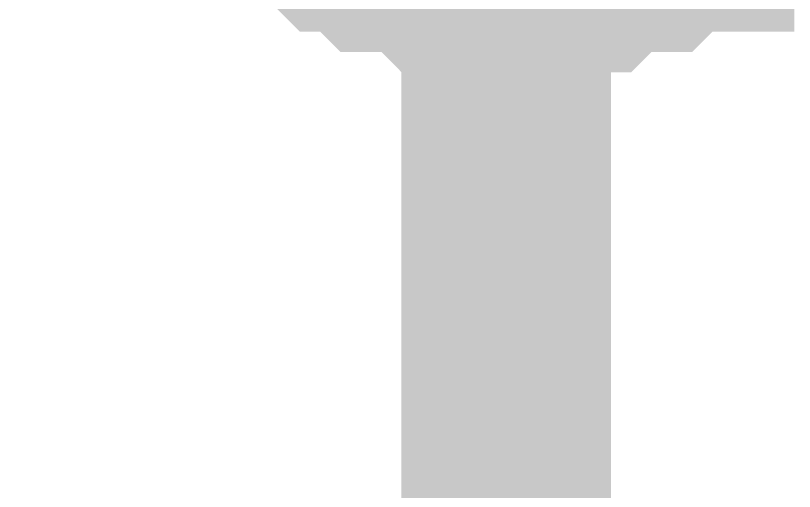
# Model space of a CAD drawing. Header units: inches. Extents: x 0 to 31.5, y 0 to 22.3.
# Drawn here: x 22.17118 to 22.21505, y 18.75024 to 18.77703 of the extents above; entities that cross this region are included whole.
import ezdxf

# ---------------------------------------------------------------- set-up
doc = ezdxf.new("R2010")
doc.units = ezdxf.units.IN
doc.header["$MEASUREMENT"] = 0
doc.layers.add('Sheet', color=255, linetype='Continuous')

msp = doc.modelspace()

# ---------------------------------------------------------------- linework, layer by layer
at = {"layer": 'Sheet'}
for points in [[(21.899114, 18.799258, 0.0118, 0.0118, 0), (22.198819, 18.799258, 0.0118, 0.0118, 0), (22.198819, 18.699336, 0.0118, 0.0118, 0)], [(22.198819, 18.779733, 0.0118, 0.0118, 0), (22.197671, 18.779733, 0.0118, 0.0118, 0), (22.196522, 18.779733, 0.0118, 0.0118, 0), (22.196522, 18.779733, 0.0118, 0.0118, 0), (22.195374, 18.779733, 0.0118, 0.0118, 0), (22.194226, 18.780882, 0.0118, 0.0118, 0), (22.193077, 18.780882, 0.0118, 0.0118, 0), (22.191929, 18.780882, 0.0118, 0.0118, 0), (22.191929, 18.780882, 0.0118, 0.0118, 0), (22.190781, 18.78203, 0.0118, 0.0118, 0), (22.189633, 18.78203, 0.0118, 0.0118, 0), (22.188484, 18.783179, 0.0118, 0.0118, 0)], [(22.198819, 18.779733, 0.0118, 0.0118, 0), (22.197671, 18.779733, 0.0118, 0.0118, 0), (22.196522, 18.779733, 0.0118, 0.0118, 0), (22.196522, 18.779733, 0.0118, 0.0118, 0), (22.195374, 18.779733, 0.0118, 0.0118, 0), (22.194226, 18.780882, 0.0118, 0.0118, 0), (22.193077, 18.780882, 0.0118, 0.0118, 0), (22.191929, 18.780882, 0.0118, 0.0118, 0), (22.191929, 18.780882, 0.0118, 0.0118, 0), (22.190781, 18.78203, 0.0118, 0.0118, 0), (22.189633, 18.78203, 0.0118, 0.0118, 0), (22.188484, 18.783179, 0.0118, 0.0118, 0)], [(22.198819, 18.779733, 0.0118, 0.0118, 0), (22.197671, 18.779733, 0.0118, 0.0118, 0), (22.196522, 18.779733, 0.0118, 0.0118, 0), (22.196522, 18.779733, 0.0118, 0.0118, 0), (22.195374, 18.779733, 0.0118, 0.0118, 0), (22.194226, 18.780882, 0.0118, 0.0118, 0), (22.193077, 18.780882, 0.0118, 0.0118, 0), (22.191929, 18.780882, 0.0118, 0.0118, 0), (22.191929, 18.780882, 0.0118, 0.0118, 0), (22.190781, 18.78203, 0.0118, 0.0118, 0), (22.189633, 18.78203, 0.0118, 0.0118, 0), (22.188484, 18.783179, 0.0118, 0.0118, 0)], [(22.198819, 18.779733, 0.0118, 0.0118, 0), (22.197671, 18.779733, 0.0118, 0.0118, 0), (22.196522, 18.779733, 0.0118, 0.0118, 0), (22.196522, 18.779733, 0.0118, 0.0118, 0), (22.195374, 18.779733, 0.0118, 0.0118, 0), (22.194226, 18.780882, 0.0118, 0.0118, 0), (22.193077, 18.780882, 0.0118, 0.0118, 0), (22.191929, 18.780882, 0.0118, 0.0118, 0), (22.191929, 18.780882, 0.0118, 0.0118, 0), (22.190781, 18.78203, 0.0118, 0.0118, 0), (22.189633, 18.78203, 0.0118, 0.0118, 0), (22.188484, 18.783179, 0.0118, 0.0118, 0)], [(22.209154, 18.783179, 0.0118, 0.0118, 0), (22.209154, 18.78203, 0.0118, 0.0118, 0), (22.208005, 18.78203, 0.0118, 0.0118, 0), (22.206857, 18.780882, 0.0118, 0.0118, 0), (22.205709, 18.780882, 0.0118, 0.0118, 0), (22.20456, 18.780882, 0.0118, 0.0118, 0), (22.20456, 18.780882, 0.0118, 0.0118, 0), (22.203412, 18.779733, 0.0118, 0.0118, 0), (22.202264, 18.779733, 0.0118, 0.0118, 0), (22.201115, 18.779733, 0.0118, 0.0118, 0), (22.199967, 18.779733, 0.0118, 0.0118, 0), (22.198819, 18.779733, 0.0118, 0.0118, 0)], [(22.209154, 18.783179, 0.0118, 0.0118, 0), (22.209154, 18.78203, 0.0118, 0.0118, 0), (22.208005, 18.78203, 0.0118, 0.0118, 0), (22.206857, 18.780882, 0.0118, 0.0118, 0), (22.205709, 18.780882, 0.0118, 0.0118, 0), (22.20456, 18.780882, 0.0118, 0.0118, 0), (22.20456, 18.780882, 0.0118, 0.0118, 0), (22.203412, 18.779733, 0.0118, 0.0118, 0), (22.202264, 18.779733, 0.0118, 0.0118, 0), (22.201115, 18.779733, 0.0118, 0.0118, 0), (22.199967, 18.779733, 0.0118, 0.0118, 0), (22.198819, 18.779733, 0.0118, 0.0118, 0)], [(22.209154, 18.783179, 0.0118, 0.0118, 0), (22.209154, 18.78203, 0.0118, 0.0118, 0), (22.208005, 18.78203, 0.0118, 0.0118, 0), (22.206857, 18.780882, 0.0118, 0.0118, 0), (22.205709, 18.780882, 0.0118, 0.0118, 0), (22.20456, 18.780882, 0.0118, 0.0118, 0), (22.20456, 18.780882, 0.0118, 0.0118, 0), (22.203412, 18.779733, 0.0118, 0.0118, 0), (22.202264, 18.779733, 0.0118, 0.0118, 0), (22.201115, 18.779733, 0.0118, 0.0118, 0), (22.199967, 18.779733, 0.0118, 0.0118, 0), (22.198819, 18.779733, 0.0118, 0.0118, 0)], [(22.209154, 18.783179, 0.0118, 0.0118, 0), (22.209154, 18.78203, 0.0118, 0.0118, 0), (22.208005, 18.78203, 0.0118, 0.0118, 0), (22.206857, 18.780882, 0.0118, 0.0118, 0), (22.205709, 18.780882, 0.0118, 0.0118, 0), (22.20456, 18.780882, 0.0118, 0.0118, 0), (22.20456, 18.780882, 0.0118, 0.0118, 0), (22.203412, 18.779733, 0.0118, 0.0118, 0), (22.202264, 18.779733, 0.0118, 0.0118, 0), (22.201115, 18.779733, 0.0118, 0.0118, 0), (22.199967, 18.779733, 0.0118, 0.0118, 0), (22.198819, 18.779733, 0.0118, 0.0118, 0)]]:
    msp.add_lwpolyline(points, format="xyseb", dxfattribs=at)

doc.saveas('drawing.dxf')
